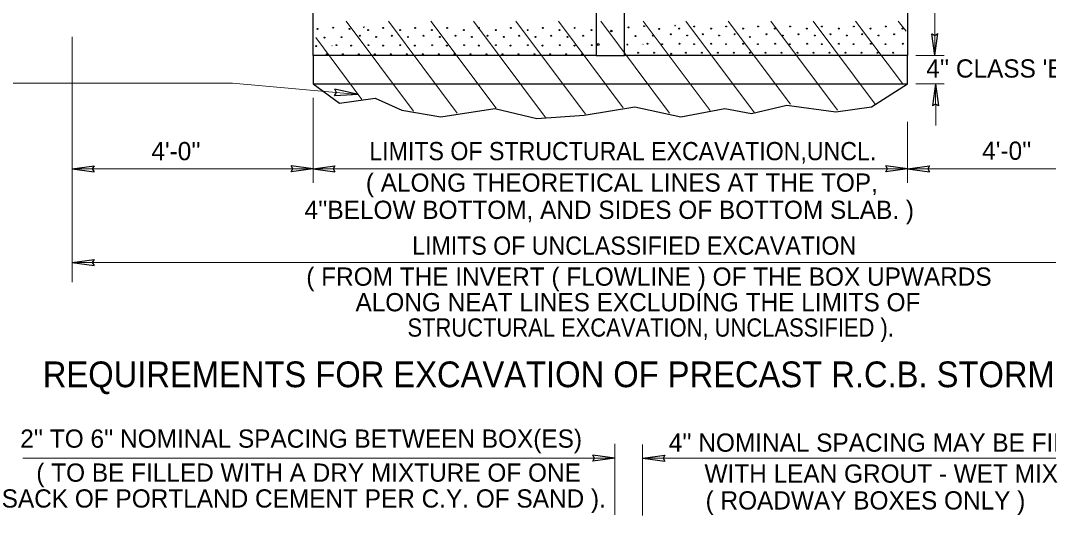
# Model space of a CAD drawing. Extents: x 936 to 1304, y -7 to 263.
# Drawn here: x 1173.4 to 1245.3, y 135.9 to 170.5 of the extents above; entities that cross this region are included whole.
import ezdxf

# ---------------------------------------------------------------- set-up
doc = ezdxf.new("R2010")
doc.units = 0
doc.header["$LTSCALE"] = 0.51
doc.layers.add('1', color=7, linetype='Continuous', lineweight=25)

msp = doc.modelspace()

# ---------------------------------------------------------------- linework, layer by layer
at = {"layer": '1', "lineweight": 13}
for p, q in [((1196.1712, 170.4345), (1200.8836, 164.1381)), ((1199.1412, 170.4345), (1203.9526, 163.9995)), ((1202.1112, 170.4345), (1206.6652, 164.3361)), ((1205.0812, 170.4345), (1210.1103, 163.6827)), ((1208.0512, 170.4345), (1212.922, 163.9203)), ((1211.0212, 170.4345), (1215.5553, 164.3757)), ((1213.9912, 170.4345), (1218.8026, 163.9995)), ((1216.9612, 170.4345), (1221.634, 164.1777)), ((1219.9312, 170.4345), (1224.7426, 164.0193)), ((1222.9012, 170.4345), (1227.2572, 164.6133)), ((1225.8712, 170.4345), (1230.544, 164.1975)), ((1228.8412, 170.4345), (1233.1773, 164.6331)), ((1231.8112, 170.4345), (1235.0782, 166.0587)), ((1234.7812, 170.4345), (1235.3356, 169.7217)), ((1237.3505, 168.0188), (1237.339, 171.0117)), ((1177.0147, 169.3356), (1177.0147, 152.169)), ((1194.0526, 169.296), (1197.28, 164.94)), ((1236.0286, 168.0188), (1238.0086, 168.0188)), ((1188.2233, 166.0807), (1197.0548, 165.2873)), ((1236.0286, 166.0388), (1238.0086, 166.0388)), ((1237.3997, 166.0388), (1237.4122, 163.1296)), ((1193.8645, 165.0588), (1193.8645, 159.1188)), ((1235.4445, 163.3758), (1235.4445, 159.1188)), ((1235.4445, 160.1088), (1253.2645, 160.1088)), ((1177.0147, 153.5451), (1253.2645, 153.5451)), ((1214.9679, 135.9054), (1214.9679, 140.8753)), ((1216.9038, 135.8613), (1216.9038, 140.8311)), ((1173.5714, 139.8654), (1214.9679, 139.8654)), ((1249.9895, 139.8654), (1216.9281, 139.8654))]:
    msp.add_line(p, q, dxfattribs=at)
at = {"layer": '1'}
for p, q in [((1237.3513, 168.0192), (1237.1348, 169.5511)), ((1237.3513, 168.0192), (1237.5559, 169.5527)), ((1193.8645, 168.0288), (1193.8645, 166.0488)), ((1213.6645, 168.0288), (1215.6445, 168.0288)), ((1235.4445, 166.0488), (1235.4445, 168.0288)), ((1193.8645, 166.0488), (1195.1317, 166.0488)), ((1197.0545, 165.2881), (1195.396, 165.6697)), ((1195.7257, 166.0488), (1196.9731, 166.0488)), ((1234.1971, 166.0488), (1235.4643, 166.0488)), ((1237.3989, 166.0386), (1237.1949, 164.505)), ((1237.3989, 166.0386), (1237.6161, 164.5068)), ((1197.0545, 165.2881), (1195.3546, 165.2083)), ((1177.015, 160.108), (1178.5477, 160.3186)), ((1193.8642, 160.1095), (1192.3315, 160.3201)), ((1193.8648, 160.108), (1195.3975, 160.3186)), ((1193.8648, 160.108), (1195.3975, 160.3186)), ((1235.4442, 160.1095), (1233.9115, 160.3201)), ((1235.4448, 160.108), (1236.9775, 160.3186)), ((1177.015, 160.108), (1178.5477, 159.8974)), ((1193.8642, 160.1095), (1192.3315, 159.8989)), ((1193.8648, 160.108), (1195.3975, 159.8974)), ((1193.8648, 160.108), (1195.3975, 159.8974)), ((1235.4442, 160.1095), (1233.9115, 159.8989)), ((1235.4448, 160.108), (1236.9775, 159.8974)), ((1177.015, 153.5443), (1178.5477, 153.7549)), ((1177.015, 153.5443), (1178.5477, 153.3338)), ((1214.9676, 139.8662), (1213.4349, 140.0768)), ((1214.9676, 139.8662), (1213.4349, 139.6556)), ((1216.9284, 139.8647), (1218.4611, 140.0753)), ((1216.9284, 139.8647), (1218.4611, 139.6541))]:
    msp.add_line(p, q, dxfattribs=at)
for points in [[(1193.8645, 187.8288), (1213.6645, 187.8288), (1213.6645, 168.0288), (1193.8645, 168.0288)], [(1215.6445, 187.8288), (1235.4445, 187.8288), (1235.4445, 168.0288), (1215.6445, 168.0288)]]:
    msp.add_lwpolyline(points, close=True, dxfattribs=at)
for points in [[(1237.1348, 169.5511), (1237.348, 169.4333), (1237.5559, 169.5527)], [(1193.8645, 168.0288), (1193.8645, 166.0488), (1235.4445, 166.0488), (1235.4445, 168.0288)], [(1193.8645, 166.0488), (1195.7058, 164.6826), (1198.2007, 165.039), (1200.0817, 164.2073), (1202.7943, 163.7322), (1206.5761, 164.3262), (1209.5263, 163.6133), (1212.8328, 163.851), (1216.3771, 164.445), (1219.5847, 163.7322), (1222.6537, 164.3262), (1224.5347, 163.9698), (1227.0097, 164.5638), (1230.4351, 164.0886), (1232.9298, 164.445), (1235.4445, 166.0488)], [(1195.3546, 165.2083), (1195.5054, 165.4298), (1195.396, 165.6697)], [(1237.6161, 164.5068), (1237.4028, 164.6244), (1237.1949, 164.505)], [(1178.5477, 160.3186), (1178.4291, 160.1058), (1178.5477, 159.8974)], [(1192.3315, 159.8989), (1192.45, 160.1117), (1192.3315, 160.3201)], [(1195.3975, 160.3186), (1195.2789, 160.1058), (1195.3975, 159.8974)], [(1195.3975, 160.3186), (1195.2789, 160.1058), (1195.3975, 159.8974)], [(1233.9115, 159.8989), (1234.03, 160.1117), (1233.9115, 160.3201)], [(1236.9775, 160.3186), (1236.8589, 160.1058), (1236.9775, 159.8974)], [(1178.5477, 153.7549), (1178.4291, 153.5422), (1178.5477, 153.3338)], [(1213.4349, 139.6556), (1213.5535, 139.8683), (1213.4349, 140.0768)], [(1218.4611, 140.0753), (1218.3425, 139.8625), (1218.4611, 139.6541)]]:
    msp.add_lwpolyline(points, dxfattribs=at)
at = {"layer": '1', "lineweight": 13}
for points in [[(1081.6816, 164.9222), (1108.6136, 165.9145), (1120.0073, 166.0807), (1188.2233, 166.0807)], [(1177.0147, 160.1088), (1193.8645, 160.1088), (1235.4445, 160.1088)]]:
    msp.add_lwpolyline(points, dxfattribs=at)
at = {"layer": '1'}
for centre, radius in [((1194.1765, 169.8863), 0.0319), ((1195.267, 169.9719), 0.0319), ((1196.4077, 169.8863), 0.0319), ((1197.7188, 169.8074), 0.0319), ((1198.774, 169.95), 0.0319), ((1199.95, 169.8074), 0.0319), ((1201.0052, 169.95), 0.0319), ((1202.1812, 169.8074), 0.0319), ((1203.2364, 169.95), 0.0319), ((1204.4124, 169.8074), 0.0319), ((1205.4676, 169.95), 0.0319), ((1206.6436, 169.8074), 0.0319), ((1207.6988, 169.95), 0.0319), ((1208.8748, 169.8074), 0.0319), ((1209.93, 169.95), 0.0319), ((1211.1061, 169.8074), 0.0319), ((1212.1612, 169.95), 0.0319), ((1213.3373, 169.8074), 0.0319), ((1214.725, 169.7382), 0.0638), ((1215.9307, 169.9895), 0.0319), ((1217.0211, 170.0751), 0.0319), ((1218.0763, 169.883), 0.0319), ((1219.473, 169.9106), 0.0319), ((1220.5281, 170.0532), 0.0319), ((1221.7042, 169.9106), 0.0319), ((1222.7593, 170.0532), 0.0319), ((1223.9354, 169.9106), 0.0319), ((1224.9906, 170.0532), 0.0319), ((1226.1666, 169.9106), 0.0319), ((1227.2218, 170.0532), 0.0319), ((1228.3978, 169.9106), 0.0319), ((1229.453, 170.0532), 0.0319), ((1230.629, 169.9106), 0.0319), ((1231.6842, 170.0532), 0.0319), ((1232.8602, 169.9106), 0.0319), ((1233.9154, 170.0532), 0.0319), ((1235.0914, 169.9106), 0.0319), ((1194.6613, 169.2807), 0.0319), ((1195.8659, 169.3092), 0.0319), ((1197.1341, 169.4082), 0.0319), ((1198.2748, 169.3226), 0.0319), ((1199.3653, 169.4082), 0.0319), ((1200.506, 169.3226), 0.0319), ((1201.5965, 169.4082), 0.0319), ((1202.7373, 169.3226), 0.0319), ((1203.8277, 169.4082), 0.0319), ((1204.9685, 169.3226), 0.0319), ((1206.0589, 169.4082), 0.0319), ((1207.1997, 169.3226), 0.0319), ((1208.2902, 169.4082), 0.0319), ((1209.4309, 169.3226), 0.0319), ((1210.5214, 169.4082), 0.0319), ((1211.6621, 169.3226), 0.0319), ((1212.7526, 169.4082), 0.0319), ((1216.4155, 169.3839), 0.0319), ((1217.6201, 169.4124), 0.0319), ((1218.8883, 169.5114), 0.0319), ((1220.029, 169.4258), 0.0319), ((1221.1195, 169.5114), 0.0319), ((1222.2602, 169.4258), 0.0319), ((1223.3507, 169.5114), 0.0319), ((1224.4059, 169.3193), 0.0319), ((1225.5819, 169.5114), 0.0319), ((1226.7226, 169.4258), 0.0319), ((1227.8131, 169.5114), 0.0319), ((1228.9539, 169.4258), 0.0319), ((1230.0443, 169.5114), 0.0319), ((1231.1851, 169.4258), 0.0319), ((1232.2756, 169.5114), 0.0319), ((1233.4163, 169.4258), 0.0319), ((1234.5068, 169.5114), 0.0319), ((1194.0909, 168.6818), 0.0319), ((1195.5018, 168.7455), 0.0319), ((1196.5285, 168.717), 0.0319), ((1197.733, 168.7455), 0.0319), ((1198.7597, 168.717), 0.0319), ((1199.9643, 168.7455), 0.0319), ((1200.9909, 168.717), 0.0319), ((1202.1955, 168.7455), 0.0319), ((1203.2221, 168.717), 0.0319), ((1204.4267, 168.7455), 0.0319), ((1205.4533, 168.717), 0.0319), ((1206.6579, 168.7455), 0.0319), ((1207.6845, 168.717), 0.0319), ((1208.8891, 168.7455), 0.0319), ((1209.9157, 168.717), 0.0319), ((1211.1203, 168.7455), 0.0319), ((1212.147, 168.717), 0.0319), ((1213.3515, 168.7455), 0.0319), ((1213.8125, 168.797), 0.0638), ((1215.8451, 168.785), 0.0319), ((1216.5933, 168.2213), 0.0319), ((1217.256, 168.8487), 0.0319), ((1217.7122, 168.2213), 0.0319), ((1218.2826, 168.8202), 0.0319), ((1219.4872, 168.8487), 0.0319), ((1219.9435, 168.2213), 0.0319), ((1220.5139, 168.8202), 0.0319), ((1221.0557, 168.2213), 0.0319), ((1221.7184, 168.8487), 0.0319), ((1222.1747, 168.2213), 0.0319), ((1222.7451, 168.8202), 0.0319), ((1223.2869, 168.2213), 0.0319), ((1223.9497, 168.8487), 0.0319), ((1224.4059, 168.2213), 0.0319), ((1224.9763, 168.8202), 0.0319), ((1225.5181, 168.2213), 0.0319), ((1226.1809, 168.8487), 0.0319), ((1226.6371, 168.2213), 0.0319), ((1227.2075, 168.8202), 0.0319), ((1227.7494, 168.2213), 0.0319), ((1228.4121, 168.8487), 0.0319), ((1228.8683, 168.2213), 0.0319), ((1229.4387, 168.8202), 0.0319), ((1229.9806, 168.2213), 0.0319), ((1230.6433, 168.8487), 0.0319), ((1231.0995, 168.2213), 0.0319), ((1231.6699, 168.8202), 0.0319), ((1232.2118, 168.2213), 0.0319), ((1232.8745, 168.8487), 0.0319), ((1233.3307, 168.2213), 0.0319), ((1233.9011, 168.8202), 0.0319), ((1234.443, 168.2213), 0.0319), ((1235.1057, 168.8487), 0.0319), ((1194.8391, 168.1181), 0.0319), ((1195.9581, 168.1181), 0.0319), ((1197.0703, 168.1181), 0.0319), ((1198.1893, 168.1181), 0.0319), ((1199.3015, 168.1181), 0.0319), ((1200.4205, 168.1181), 0.0319), ((1201.5328, 168.1181), 0.0319), ((1202.6517, 168.1181), 0.0319), ((1203.764, 168.1181), 0.0319), ((1204.8829, 168.1181), 0.0319), ((1205.9952, 168.1181), 0.0319), ((1207.1141, 168.1181), 0.0319), ((1208.2264, 168.1181), 0.0319), ((1209.3453, 168.1181), 0.0319), ((1210.4576, 168.1181), 0.0319), ((1211.5765, 168.1181), 0.0319), ((1212.6888, 168.1181), 0.0319), ((1218.9025, 168.15), 0.0319)]:
    msp.add_circle(centre, radius, dxfattribs=at)
for centre, start, end in [((1197.4344, 169.9862), 30.63761, 208.68056), ((1219.1886, 170.0894), 30.63761, 208.68056), ((1195.2032, 168.6818), 99.16668, 140.15149), ((1216.9574, 168.785), 99.16668, 140.15149)]:
    msp.add_arc(centre, 0.0319, start, end, dxfattribs=at)

# ---------------------------------------------------------------- texts
for s, p in [("4'' CLASS 'B' BEDDING ( MIN. ) PAYMENT TO BE INCLUDED", (1236.7513, 166.4806)), ("4'-0''", (1182.5608, 160.7031)), ("4'-0''", (1240.6643, 160.7298)), ('( ALONG THEORETICAL LINES AT THE TOP,', (1197.558, 158.5007)), ("4''BELOW BOTTOM, AND SIDES OF BOTTOM SLAB. )", (1193.2735, 156.5969)), ('( FROM THE INVERT ( FLOWLINE ) OF THE BOX UPWARDS', (1193.394, 151.9255)), ('ALONG NEAT LINES EXCLUDING THE LIMITS OF', (1196.8342, 150.1366)), ("2'' TO 6'' NOMINAL SPACING BETWEEN BOX(ES)", (1173.3854, 140.5972)), ("4'' NOMINAL SPACING MAY BE FILLED", (1218.7375, 140.3168)), ('( TO BE FILLED WITH A DRY MIXTURE OF ONE', (1174.5121, 138.2198)), ('WITH LEAN GROUT - WET MIX', (1221.2437, 138.1516)), ('SACK OF PORTLAND CEMENT PER C.Y. OF SAND ).', (1172.0913, 136.4108)), ('( ROADWAY BOXES ONLY )', (1221.3183, 136.2766))]:
    msp.add_text(s, height=1.275, dxfattribs=at).set_placement(p)
for s, height, width, p in [('LIMITS OF STRUCTURAL EXCAVATION,UNCL.', 1.275, 0.95, (1197.7988, 160.7018)), ('LIMITS OF UNCLASSIFIED EXCAVATION', 1.275, 0.95, (1200.7961, 154.0937)), ('STRUCTURAL EXCAVATION, UNCLASSIFIED ).', 1.275, 0.9, (1200.4674, 148.3659)), ('REQUIREMENTS FOR EXCAVATION OF PRECAST R.C.B. STORM SEWERS', 1.8, 0.95, (1174.9668, 144.8288))]:
    msp.add_text(s, height=height, dxfattribs=dict(at, width=width)).set_placement(p)

doc.saveas('drawing.dxf')
